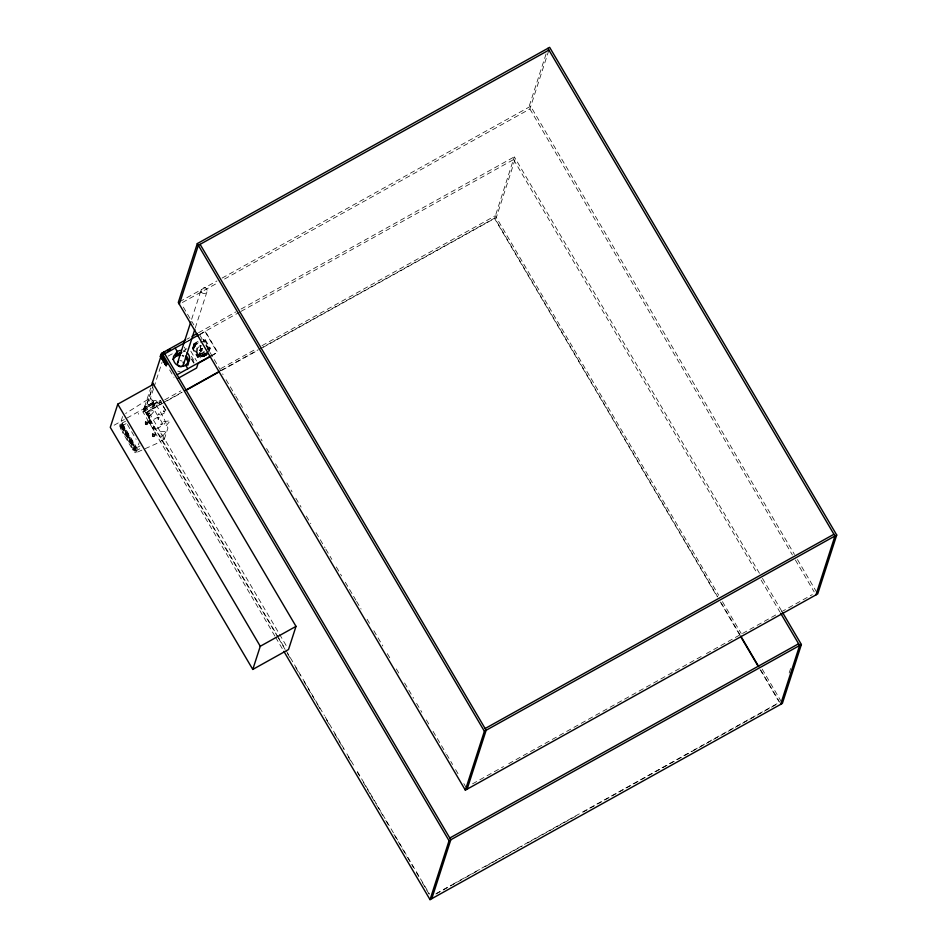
<?xml version="1.0" encoding="UTF-8"?>
<svg xmlns="http://www.w3.org/2000/svg" width="947" height="947" viewBox="0 0 947 947"><rect width="100%" height="100%" fill="white"/><g stroke="black" fill="none" stroke-linecap="round" stroke-linejoin="round"><path stroke-width="0.71" stroke-dasharray="4.74 3.55" d="M144.761 410.607L144.418 409.779L144.879 410.986M144.95 408.855L145.4 409.317L144.761 408.264M148.987 415.39L149.342 416.514L144.228 407.257L153.307 402.404M148.939 417.828L149.058 418.183M150.537 422.019C148.217 416.313 155.462 430.08 153.532 426.754M154.006 405.198L157.001 401.102M195.591 346.022L195.757 344.826L194.632 344.388M204.457 340.742C201.912 338.339 205.594 340.068 203.581 341.5M145.518 423.12C145.933 426.363 149.59 421.782 147.235 420.811C143.494 422.291 146.631 422.208 147.377 423.629M146.051 421.462L146.501 422.528L147.91 421.971M150.774 422.22C150.23 424.801 153.272 421.628 150.762 422.255M152.597 435.135C153.012 438.378 156.669 433.797 154.314 432.826C149.65 435.016 154.278 433.809 154.456 435.644M153.13 433.477L153.816 434.637L154.988 433.986M153.805 428.186L154.254 427.795M159.794 403.872L159.794 404.795M193.673 347.798C195.686 346.661 192.786 348.366 194.561 347.809M193.792 347.36L194.644 347.585M198.692 356.19C200.586 357.268 197.947 354.356 199.545 356.415M199.817 350.437L201.001 351.337L201.486 349.112L200.35 349.1L199.817 350.437L200.8 349.798M200.137 349.443L200.681 350.958L200.681 349.372M200.906 350.733L200.953 349.218L201.368 350.863M200.291 353.172L200.539 354.214L199.426 354.273L200.113 353.101L200.338 354.214L199.521 354.19M204.244 340.506L203.522 339.784M207.582 349.301L207.701 348.52M208.174 348.378L207.819 349.242M199 353.527C205.57 356.498 195.118 349.68 200.231 354.687M206.233 354.533L200.089 357.954L197.45 357.232L192.454 348.733L193.957 343.643L201.332 339.535M193.957 343.643L193.259 346.211L198.266 354.711L200.906 355.433L202.978 354.273L203.451 355.527M193.152 348.721L194.218 344.672L195.863 345.359M193.437 347.845L194.466 344.057L193.685 344.495M208.435 351.941L209.465 348.153M209.228 351.503L210.198 348.07L205.191 339.571L202.563 338.848M122.589 416.502L119.772 425.227L120.044 426.967M125.525 421.226L122.199 423.084L121.121 426.399L126.673 423.309M121.488 427.038L122.329 424.445L121.5 424.907L135.066 447.955L134.225 450.547L135.054 450.074M121.642 427.156L134.557 449.103M277.755 637L143.589 409.246L144.228 407.257M274.879 636.076L142.961 411.981L150.715 387.986M144.725 410.998L152.42 387.157M153.497 384.269L146.016 407.447L125.596 418.823M153.532 388.649L145.743 412.738L181.919 392.591M153.982 387.252L162.067 362.192M121.074 426.209L135.658 451.08L136.723 447.765L140.049 445.919M145.128 423.013L145.672 421.356M135.883 452.761L139.126 442.687M153.864 404.026L152.42 406.713L157.51 415.354A1.444 1.409 17.9 0 0 159.262 415.828L165.37 412.395A1.444 1.409 17.9 0 0 165.843 410.678L160.836 402.179M153.236 403.931L153.45 402.167M152.514 406.819L153.307 404.428M153.84 402.096L153.378 403.564M147.768 423.735L148.3 422.078M149.117 415.425L150.005 417.177L148.987 418.361M150.028 420.279L148.88 422.184L157.498 417.367A1.444 1.409 17.9 0 1 159.25 417.84L162.789 423.913A1.444 1.409 17.9 0 1 162.328 425.629L153.722 430.412L154.432 427.831M149.827 420.279L149.034 422.078L153.876 430.305M157.486 417.39L157.498 417.367A1.444 1.409 17.9 0 1 159.238 417.876L159.25 417.84M152.207 435.028L152.751 433.371M191.625 319.328L201.166 289.806M154.846 435.75L155.379 434.093M160.943 424.741L160.777 424.126M165.843 410.678L160.741 402.073M195.271 327.97L207.073 291.427M192.454 348.733L192.703 347.951L197.71 356.451L201.119 356.735L197.248 355.681M194.928 345.998L194.514 343.891L199.201 341.287M193.105 348.875L193.496 347.679M194.348 345.454L195.496 345.146M164.316 439.195L167.903 428.08C164.068 417.26 157.96 406.452 150.348 397.929L125.608 413.508M197.201 355.823L197.592 354.64M199.959 334.634L205.286 331.272L217.585 352.177L212.258 355.539M197.45 357.232L197.71 356.451M206.221 353.042L200.622 356.297L197.994 355.575L198.266 354.711M199.497 353.409L199.284 353.491M203.664 341.086L203.569 340.316M205.191 339.571L204.919 340.423L209.914 348.934L210.198 348.07M200.089 357.954L200.338 357.173M200.622 356.297L200.906 355.433M205.037 342.234L205.428 341.038M201.462 355.693L201.072 356.889L207.89 353.065M206.008 355.184L203.735 356.581L202.978 354.273M203.262 354.888L206.387 353.314M203.404 355.433L205.771 354M203.723 354.427L204.706 356.036M203.771 354.711L204.694 355.918M203.747 355.243L203.771 356.013M204.327 354.403L205.108 355.693M204.469 354.332L205.25 355.61M204.067 356.261L202.883 354.569L207.322 352.095M204.883 354.095L205.807 355.303M208.103 348.626L208.932 348.591M208.671 349.55L209.098 348.863M209.133 349.183L209.512 347.987M546.076 53.943L528.864 107.236L792.402 554.942M759.458 573.278L514.316 156.847L494.559 218.473L717.329 596.906M548.775 50.499L529.894 108.976L223.705 279.495M789.159 672.997L790.958 667.422M204.481 340.671L203.605 341.441M154.254 406.961L154.077 407.601M155.154 407.897L155.261 407.103L154.243 406.997M159.285 414.62L159.297 413.957M163.736 410.856L163.724 411.519M195.532 345.714L195.627 345.11M200.291 350.568L201.687 349.869M199.308 353.42L199.284 354.202M199.604 356.19L198.894 355.93M200.74 354.332L200.586 353.184L199.249 353.113M209.133 349.419L209.228 348.816M146.063 406.429L145.187 406.938M145.27 409.412C143.34 408.571 146.809 407.707 145.258 407.932M149.768 416.846L144.441 407.317L153.177 402.463L152.242 403.327M153.165 402.676L152.621 402.735M152.053 404.156L152.467 403.931M154.775 404.014L153.911 404.251L160.86 400.309M153.556 405.695L154.349 405.257M154.385 405.375L153.497 406.05L154.183 405.505M160.043 401.102L160.445 400.841M159.238 402.889L160.102 402.309L159.51 402.357M194.242 344.613L194.23 346.01L195.615 345.963M194.904 346.057L195.555 345.643M207.677 348.579L208.529 348.058M209.192 349.739L209.37 348.532M163.724 410.891L164.92 411.223L163.736 411.495M158.611 419.296L158.717 418.503M150.751 415.319L153.899 411.436M166.092 425.736L169.347 421.924M162.86 435.88L166.009 431.986M153.296 403.671L153.26 404.606M144.855 408.181L145.85 407.861M152.692 404.132L143.589 409.246M153.959 404.251L160.599 400.439M160.374 400.699L159.451 401.137L160.244 400.782M159.936 402.286L159.285 402.688M153.071 403.872L143.802 409.305L148.809 417.438M209.216 349.668L208.269 349.976M159.783 403.907L160.883 404.369L159.806 404.76M158.623 419.261L157.522 418.799M154.763 428.742L155.012 427.855M151.579 401.09L156.657 400.261M148.336 411.211L153.402 410.536M150.182 420.894L150.526 421.723M153.45 426.399L153.876 427.582M163.677 421.628L168.744 420.953M160.445 431.773L165.855 431.382M145.4 406.772L146.039 406.606M159.368 402.439L159.001 402.949L159.889 402.167M179.575 301.762L216.958 280.951M222.107 278.075L530.628 106.253L794.462 554.457M182.369 302.519L217.254 283.094M186.95 339.168L189.518 337.736M198.55 332.717L235.921 311.894M241.083 309.03L514.316 156.847M186.476 341.749L189.317 340.162M199.651 334.409L239.698 312.108M240.988 311.385L515.346 158.587L496.323 217.49L263.313 347.265M185.754 342.554L189.625 340.399M168.116 356.119L173.088 353.349M184.558 350.035L186.938 348.709M194.135 345.087L199.995 341.831M182.96 351.953L185.34 350.627M193.141 346.152L201.747 341.37L204.374 342.08L204.635 341.311L209.382 350.591L205.807 344.519M202.765 354.936L206.979 352.45M203.818 356.321L208.281 353.776M211.382 355.634L217.585 352.177M114.114 425.215L124.317 419.533M142.961 411.981L180.806 390.898M220.769 368.643L256.85 348.543M262.011 345.679L495.293 215.75L718.714 595.296M121.311 425.475L121.867 425.167L135.397 448.322L134.841 448.629L121.275 425.594M121.121 426.091L121.666 425.783L135.232 448.831L134.64 449.257M182.049 392.176L145.885 412.324L276.394 634.028M220.817 370.585L258.282 349.727M259.573 349.005L494.689 218.059L717.459 596.48M221.965 370.289L258.14 350.141M149.01 417.745L149.2 418.385M135.658 451.08L141.198 447.99M164.222 439.254L155.888 443.894L135.681 452.891M472.553 783.832L503.555 766.561M508.728 763.684L701.218 656.484M706.391 653.608L776.149 614.745M781.322 611.869L812.325 594.598M436.07 893.625L451.565 884.995M452.867 884.273L494.204 861.249M495.494 860.527L691.866 751.16M693.157 750.45L777.132 703.68M435.928 894.051L479.857 869.583M485.018 866.706L522.484 845.837M527.657 842.96L578.037 814.905M583.21 812.029L775.7 704.817M194.537 344.732L195.413 344.85M208.151 348.449L208.873 348.449M159.06 414.822L158.125 414.431L158.741 413.638M154.775 428.707L153.816 428.151M200.953 349.218L200.634 349.81M157.983 418.231L158.599 418.408M161.215 423.723L161.996 424.173M154.456 427.535L153.982 426.884L154.278 427.452M194.928 346.223L194.076 344.874L192.987 347.076L197.994 355.575M208.506 348.117L209.192 348.401M154.704 408.039L154.065 407.411M197.532 354.794L201.403 355.859M183.398 350.65L185.387 351.432M182.144 355.137L183.967 355.847M181.942 355.764L183.765 356.474M177.787 371.129L177.953 371.2A8.168 7.978 17.9 0 0 180.072 371.449M161.073 424.836L162.008 424.138M150.206 423.652L149.508 422.622L150.076 423.498M209.015 348.188L209.441 348.827M148.868 417.816L148.632 417.189M150.609 421.853L150.04 421.131M162.931 438.224L163.689 438.97M134.403 451.861L135.149 452.607M153.592 426.552L153.899 427.511M153.047 428.21L153.236 428.837M160.99 435.584L162.008 437.076M153.13 428.328L153.473 429.015M132.45 449.221L133.48 450.701M149.993 423.38L149.626 422.563L150.111 423.605M153 428.411L153.473 429.169L153 428.813M797.457 559.547L816.941 592.656M795.409 560.032L814.16 591.887M762.453 578.368L781.926 611.442M513.582 159.57L757.351 573.681M761.104 580.049L779.855 611.904M722.454 601.653L741.181 633.46M762.146 669.079L781.618 702.153M721.212 602.848L739.962 634.703M760.962 670.381L779.712 702.236M720.324 601.996L739.82 635.129M760.074 669.529L778.825 701.384M205.12 331.758L217.431 352.663M183.327 307.065L193.827 324.904M199.829 335.096L202.824 340.198M205.83 345.288L223.078 374.598M226.084 379.7L235.081 394.982M235.827 396.26L243.332 408.997M246.327 414.099L253.086 425.57M256.826 431.939L262.082 440.852M266.581 448.499L271.836 457.425M275.577 463.793L282.336 475.264M286.834 482.899L292.078 491.824M295.831 498.193L301.087 507.107M306.331 516.032L310.829 523.679M316.085 532.593L325.081 547.887M325.839 549.165L331.841 559.357M336.339 567.004L341.583 575.918M345.335 582.287L352.84 595.036M353.586 596.302L355.835 600.126M356.593 601.404L361.091 609.051M367.093 619.243L370.088 624.333M373.84 630.702L382.837 645.996M387.335 653.643L391.087 660.012M396.343 668.937L400.096 675.306M404.594 682.953L413.59 698.235M416.597 703.337L421.841 712.251M426.339 719.898L430.092 726.266M433.087 731.368L445.848 753.031M446.593 754.297L452.595 764.501M455.59 769.591L459.342 775.96M463.841 783.607L466.09 787.431M206.351 355.03L205.582 353.681L206.209 355.101M202.871 354.604L203.865 356.534M190.821 351.159L196.609 360.996M191.412 356.297L195.141 362.63M191.756 358.83L194.739 363.897M184.286 347.111L185.73 349.573M191.519 359.41L193.685 363.092M169.655 369.946L173.999 377.332M144.986 405.707L278.773 632.975M279.519 634.253L287.024 646.99M277.14 635.295L285.39 649.311M286.136 650.589L324.395 715.577M325.141 716.843L346.14 752.522M346.898 753.8L354.391 766.537M357.398 771.639L429.405 893.956M278.501 638.266L286.752 652.282M287.509 653.56L291.25 659.929M295.76 667.576L300.258 675.223M304.011 681.591L316.76 703.254M317.505 704.532L321.258 710.901M326.502 719.815L330.254 726.183M334.753 733.83L343.761 749.124M348.259 756.771L352.012 763.14M357.256 772.054L360.262 777.156M363.257 782.246L376.006 803.908M376.764 805.187L382.766 815.379M385.76 820.481L389.513 826.849M394.011 834.496L406.76 856.159M407.518 857.426L413.508 867.618M416.514 872.72L419.509 877.81M422.516 882.912L430.009 895.649M275.624 637.355L283.117 650.08M127.395 424.54L136.119 439.349M122.199 423.084L136.723 447.765M131.479 447.647L122.246 431.903M164.731 424.185L164.139 423.084M152.633 403.647L152.053 402.546M161.487 434.33L160.907 433.229M149.389 413.768L148.797 412.667M147.448 411.921L148.194 413.602M120.577 428.399L121.323 430.08M138.369 414.241L138.321 413.377M179.705 360.795A3.066 2.995 17.9 0 1 182.037 361.127M202.48 348.366A1.444 1.409 17.9 0 1 200.291 347.147A1.444 1.409 17.9 0 1 202.421 345.904M202.421 348.543A1.444 1.409 17.9 0 1 200.231 347.336A1.444 1.409 17.9 0 1 202.362 346.093M204.682 351.822A4.344 4.238 17.9 0 1 197.177 351.739A4.344 4.238 17.9 0 1 200.906 345.406M203.948 351.526A3.539 3.457 17.9 0 1 199.119 352.734A3.539 3.457 17.9 0 1 197.828 347.987A3.539 3.457 17.9 0 1 202.646 346.78M121.074 423.889L120.115 426.884L134.64 451.565L136.439 448.109L121.914 423.427L121.074 423.889M120.896 426.766L134.427 449.92L134.983 449.612L121.453 426.458L120.896 426.766M122.293 425.156L135.101 447.434L122.293 425.156M201.474 292.09A3.066 2.995 17.9 0 0 206.766 292.15A3.066 2.995 17.9 0 0 204.102 287.616A3.066 2.995 17.9 0 0 201.474 292.09M152.881 434.389A1.361 1.338 17.9 0 0 155.249 434.413A1.361 1.338 17.9 0 0 154.053 432.4A1.361 1.338 17.9 0 0 152.881 434.389M152.349 436.046A1.361 1.338 17.9 0 0 154.704 436.07A1.361 1.338 17.9 0 0 153.521 434.057A1.361 1.338 17.9 0 0 152.349 436.046M145.802 422.374A1.361 1.338 17.9 0 0 148.17 422.398A1.361 1.338 17.9 0 0 146.974 420.385A1.361 1.338 17.9 0 0 145.802 422.374M145.27 424.031A1.361 1.338 17.9 0 0 147.625 424.055A1.361 1.338 17.9 0 0 146.442 422.042A1.361 1.338 17.9 0 0 145.27 424.031M199.639 350.449A1.444 1.409 17.9 0 0 202.137 350.485A1.444 1.409 17.9 0 0 200.882 348.342A1.444 1.409 17.9 0 0 199.639 350.449"/><path stroke-width="1.42" d="M161.026 357.066L161.771 357.966L161.215 356.853M162.41 355.137L161.499 355.859M161.712 355.883C163.18 357.777 160.256 355.042 162.422 354.912M165.323 364.465L165.038 363.79L165.547 364.122M166.755 364.181L165.678 362.393M153.497 384.269L117.771 404.168L110.278 427.346L252.79 669.434L288.515 649.535L296.009 626.358L152.467 382.529M165.583 365.199L166.234 365.696L160.339 356.297L160.978 354.308L164.825 352.355M165.642 364.997L160.552 356.356L161.191 354.367L166.613 364.193M151.591 385.251L161.984 353.077L185.659 339.89M197.319 243.58L178.285 302.484L465.356 790.153L817.699 593.923L836.722 535.019L549.651 47.35L197.319 243.58L484.379 731.25L465.356 790.153M179.314 304.224L198.337 245.32L548.917 50.073M166.767 364.24L166.27 365.708M172.697 359.529L175.609 356.569L177.243 351.515L175.183 348.034M177.551 362.89L190.726 322.134M183.469 364.512L194.822 329.367M252.79 669.434L260.271 646.268L296.009 626.358M283.875 651.358L430.033 899.65L449.056 840.747L801.387 644.516L782.672 612.709M431.785 898.667L450.819 839.764L163.748 352.095M467.12 789.171L486.142 730.267L200.101 244.338M780.6 704.402L799.623 645.499L780.6 613.171M815.935 594.905L834.958 536.002L547.887 48.333M801.387 644.516L782.364 703.42L430.033 899.65M188.335 363.695L188.394 363.541A8.168 7.978 17.9 0 0 186.097 355.835M162.197 356.64L161.511 355.326L162.387 354.805M181.291 350.402A8.168 7.978 17.9 0 0 177.243 351.515L173.561 356.415A8.168 7.978 17.9 0 0 177.598 365.364L179.587 366.146A8.168 7.978 17.9 0 0 185.742 365.282L189.424 360.381A8.168 7.978 17.9 0 0 187.115 352.686M165.63 362.37L165.832 363.281M162.328 354.995L161.653 355.385M169.229 349.881L169.963 349.739M192.099 336.303L197.26 333.427M167.122 350.887L169.975 349.325M160.339 356.297L162.789 354.936M164.766 353.835L185.446 342.329M190.229 339.653L199.012 334.765M160.552 356.356L162.967 355.018M179.8 352.686L176.225 354.675A8.168 7.978 17.9 0 1 180.273 353.562M181.765 352.615L175.811 355.942A8.168 7.978 17.9 0 1 179.859 354.817M165.488 362.441L166.258 363.482L166.199 362.879M177.077 374.74L210.139 356.321M210.968 356.261L198.053 363.447L196.585 368.016L177.929 378.398M184.641 390.732L219.515 371.307M185.79 390.436L219.384 371.733M485.124 728.527L833.928 534.262M484.379 731.25L836.722 535.019M449.789 838.024L798.605 643.759M162.434 354.06L161.842 354.107L162.789 353.657M165.808 364.82L165.18 363.707L165.559 364.488M740.708 635.982L758.713 666.558M741.323 637.674L757.825 665.705M185.742 365.282L187.802 368.762M161.984 353.077L449.056 840.747M160.978 354.308L166.068 362.95M117.771 404.168L260.271 646.268M161.428 357.528L161.168 356.995L161.653 357.978M183.15 362.228A3.066 2.995 17.9 0 1 182.274 366.181A3.066 2.995 17.9 0 1 178.178 365.601A3.066 2.995 17.9 0 1 178.344 361.565M175.609 356.569A8.168 7.978 17.9 0 1 179.658 355.456M185.482 357.729A8.168 7.978 17.9 0 1 187.79 365.435M185.683 357.102A8.168 7.978 17.9 0 1 188.216 362.725"/></g></svg>
